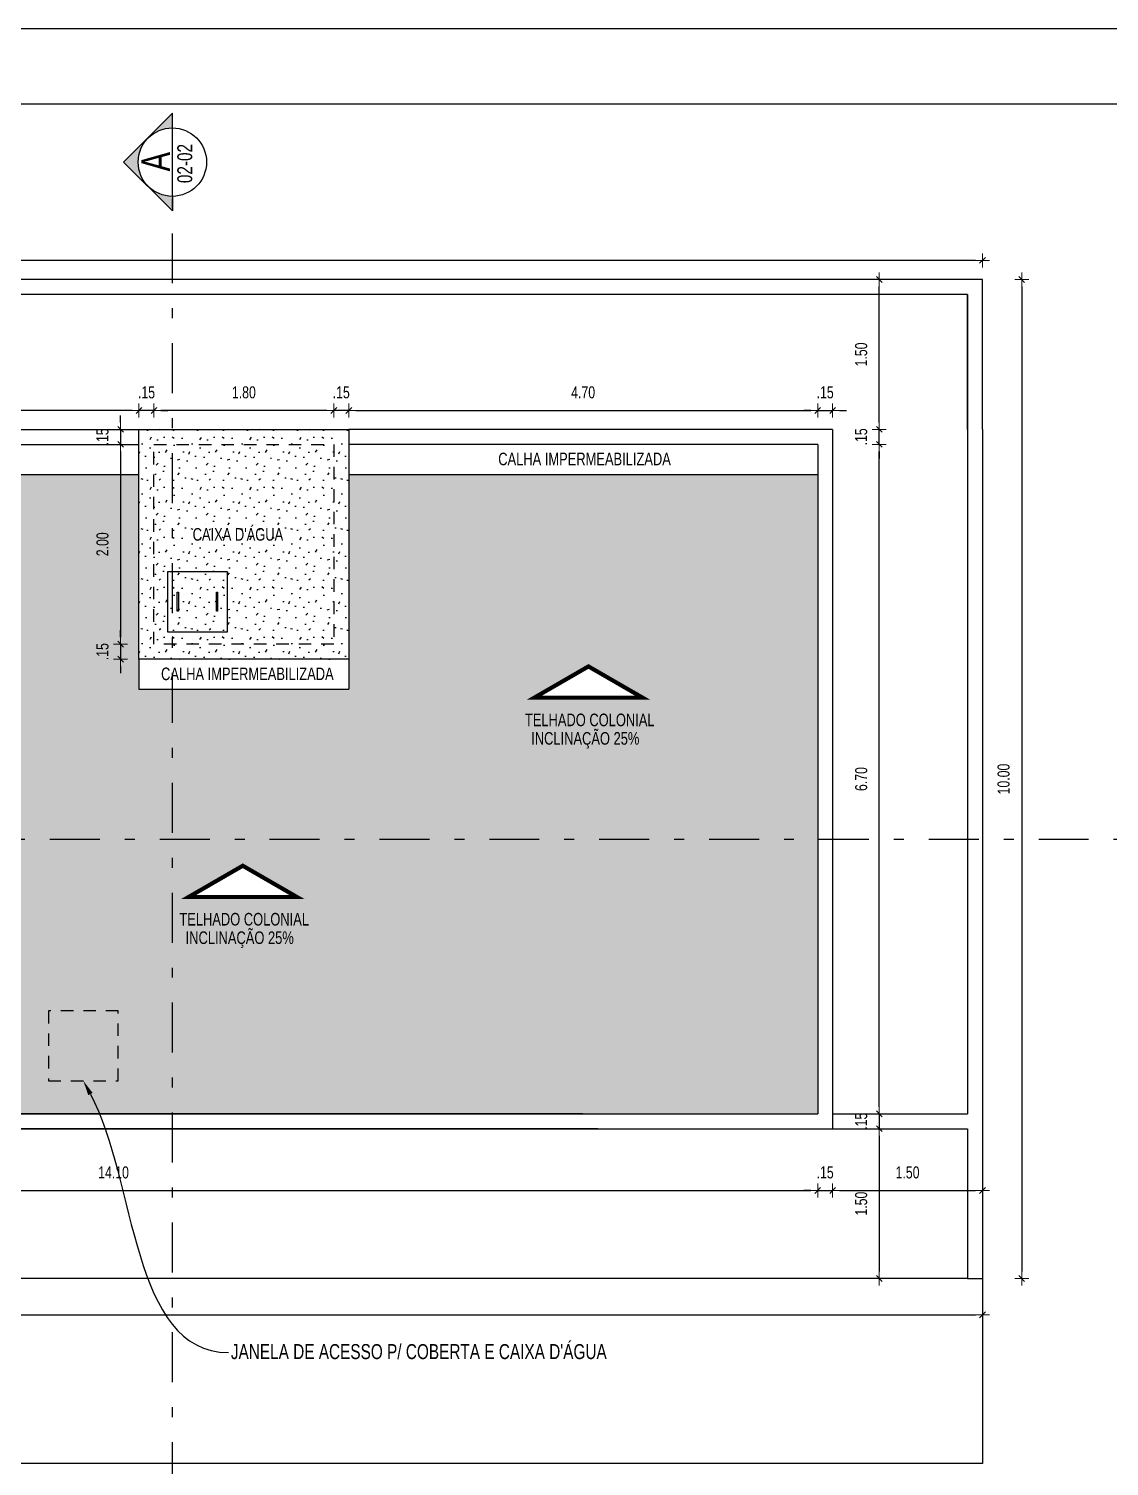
# Model space of a CAD drawing. Extents: x 425 to 531, y 796 to 840.
# Drawn here: x 444 to 454.81, y 825.9 to 840.29 of the extents above; entities that cross this region are included whole.
import ezdxf
from ezdxf import colors
from ezdxf.entities.mleader import LeaderData, LeaderLine
from ezdxf.enums import TextEntityAlignment as Align
from ezdxf.math import Vec2, Vec3

# ---------------------------------------------------------------- set-up
doc = ezdxf.new("R2010")
doc.units = 0
doc.header["$MEASUREMENT"] = 0
doc.header["$PDSIZE"] = -5
for name, pattern in [('CONTINU', [0]), ('DASHDOT', [1, 0.5, -0.25, 0, -0.25]), ('HIDDEN2', [0.1875, 0.125, -0.0625])]:
    doc.linetypes.add(name, pattern=pattern)
doc.layers.get('0').update_dxf_attribs({"linetype": 'CONTINUOUS'})
doc.layers.get('Defpoints').update_dxf_attribs({"linetype": 'CONTINUOUS'})
for name, color, linetype, lineweight in [('E-Lay-9', 9, 'CONTINUOUS', 9), ('E-Pen-C', 4, 'CONTINUOUS', 15), ('E-Pen-G', 3, 'CONTINUOUS', 30)]:
    doc.layers.add(name, color=color, linetype=linetype, lineweight=lineweight)
for name, color, linetype in [('LAYER4', 7, 'CONTINUOUS'), ('LAYER5', 8, 'CONTINUOUS'), ('LAYER7', 4, 'CONTINUOUS'), ('VIGA H20', 2, 'CONTINUOUS')]:
    doc.layers.add(name, color=color, linetype=linetype)
doc.styles.add('F2', font='swisscl.ttf')
doc.dimstyles.new('DIMENSION-1', dxfattribs={"dimtxt": 0.11, "dimasz": 0.07, "dimexe": 1, "dimexo": 0, "dimgap": 0.12, "dimtad": 1, "dimzin": 7, "dimdsep": 46, "dimtxsty": 'F2', "dimblk1": 'TRACO', "dimblk2": 'TRACO', "dimsah": 1, "dimcen": 1, "dimse1": 1, "dimse2": 1, "dimclrd": 256, "dimclre": 256, "dimclrt": 6, "dimadec": 0, "dimazin": 0, "dimtfac": 1, "dimtix": 1, "dimtmove": 2, "dimatfit": 3, "dimldrblk": 'TRACO', "dimfxl": 1, "dimtolj": 1, "dimtzin": 0, "dimarcsym": 0})

# ---------------------------------------------------------------- blocks, each defined once
blk = doc.blocks.new('Seta')
at = {"const_width": 2}
blk.add_lwpolyline([(10, 15), (10, 25.98), (25, 0), (10, -25.98), (10, -15), (10, -15), (10, 15)], close=True, dxfattribs=at)
blk = doc.blocks.new('TRACO')
at = {"layer": 'E-Pen-C'}
for p, q in [((-1, 0), (1, 0)), ((0, 1), (0, -1))]:
    blk.add_line(p, q, dxfattribs=at)
at = {"layer": 'E-Pen-G'}
blk.add_line((-0.42, -0.42), (0.42, 0.42), dxfattribs=at)
blk = doc.blocks.new('*D53')
at = {"color": 4, "linetype": 'Continuous', "lineweight": -2, "transparency": 16777216}
for p, q in [((446.98, 836.464), (446.91, 836.464)), ((447.2, 836.464), (447.05, 836.464)), ((447.27, 836.464), (447.34, 836.464))]:
    blk.add_line(p, q, dxfattribs=at)
at = {"layer": 'Defpoints', "color": 0, "linetype": 'CONTINU', "transparency": 16777216}
for p in [(447.05, 836.464), (447.2, 836.276), (447.05, 836.126)]:
    blk.add_point(p, dxfattribs=at)
at = {"color": 4, "linetype": 'CONTINU', "lineweight": -2, "transparency": 16777216, "xscale": 0.07, "yscale": 0.07, "zscale": 0.07}
blk.add_blockref('TRACO', (447.05, 836.464), dxfattribs=at)
at = {"color": 4, "linetype": 'CONTINU', "lineweight": -2, "transparency": 16777216, "xscale": 0.07, "yscale": 0.07, "zscale": 0.07, "rotation": 180}
blk.add_blockref('TRACO', (447.2, 836.464), dxfattribs=at)
at = {"color": 4, "linetype": 'CONTINU', "transparency": 16777216, "insert": (447.125, 836.646), "char_height": 0.12, "attachment_point": 5, "style": 'F2'}
blk.add_mtext('\\A1;.15', dxfattribs=at)
blk = doc.blocks.new('*D54')
at = {"color": 4, "linetype": 'Continuous', "lineweight": -2, "transparency": 16777216}
blk.add_line((446.98, 836.464), (445.32, 836.464), dxfattribs=at)
at = {"layer": 'Defpoints', "color": 0, "linetype": 'CONTINU', "transparency": 16777216}
for p in [(445.25, 836.464), (445.25, 836.126), (447.05, 836.126)]:
    blk.add_point(p, dxfattribs=at)
at = {"color": 4, "linetype": 'CONTINU', "lineweight": -2, "transparency": 16777216, "xscale": 0.07, "yscale": 0.07, "zscale": 0.07, "rotation": 180}
blk.add_blockref('TRACO', (445.25, 836.464), dxfattribs=at)
at = {"color": 4, "linetype": 'CONTINU', "lineweight": -2, "transparency": 16777216, "xscale": 0.07, "yscale": 0.07, "zscale": 0.07}
blk.add_blockref('TRACO', (447.05, 836.464), dxfattribs=at)
at = {"color": 4, "linetype": 'CONTINU', "transparency": 16777216, "insert": (446.15, 836.646), "char_height": 0.12, "attachment_point": 5, "style": 'F2'}
blk.add_mtext('\\A1;1.80', dxfattribs=at)
blk = doc.blocks.new('*D55')
at = {"color": 4, "linetype": 'Continuous', "lineweight": -2, "transparency": 16777216}
for p, q in [((445.03, 836.464), (444.96, 836.464)), ((445.25, 836.464), (445.1, 836.464)), ((445.32, 836.464), (445.39, 836.464))]:
    blk.add_line(p, q, dxfattribs=at)
at = {"layer": 'Defpoints', "color": 0, "linetype": 'CONTINU', "transparency": 16777216}
for p in [(445.1, 836.464), (445.1, 836.126), (445.25, 836.126)]:
    blk.add_point(p, dxfattribs=at)
at = {"color": 4, "linetype": 'CONTINU', "lineweight": -2, "transparency": 16777216, "xscale": 0.07, "yscale": 0.07, "zscale": 0.07}
blk.add_blockref('TRACO', (445.1, 836.464), dxfattribs=at)
at = {"color": 4, "linetype": 'CONTINU', "lineweight": -2, "transparency": 16777216, "xscale": 0.07, "yscale": 0.07, "zscale": 0.07, "rotation": 180}
blk.add_blockref('TRACO', (445.25, 836.464), dxfattribs=at)
at = {"color": 4, "linetype": 'CONTINU', "transparency": 16777216, "insert": (445.175, 836.646), "char_height": 0.12, "attachment_point": 5, "style": 'F2'}
blk.add_mtext('\\A1;.15', dxfattribs=at)
blk = doc.blocks.new('*D56')
at = {"color": 4, "linetype": 'Continuous', "lineweight": -2, "transparency": 16777216}
blk.add_line((445.03, 836.464), (436.765, 836.464), dxfattribs=at)
at = {"layer": 'Defpoints', "color": 0, "linetype": 'CONTINU', "transparency": 16777216}
for p in [(436.695, 836.464), (436.695, 836.126), (445.1, 836.126)]:
    blk.add_point(p, dxfattribs=at)
at = {"color": 4, "linetype": 'CONTINU', "lineweight": -2, "transparency": 16777216, "xscale": 0.07, "yscale": 0.07, "zscale": 0.07, "rotation": 180}
blk.add_blockref('TRACO', (436.695, 836.464), dxfattribs=at)
at = {"color": 4, "linetype": 'CONTINU', "lineweight": -2, "transparency": 16777216, "xscale": 0.07, "yscale": 0.07, "zscale": 0.07}
blk.add_blockref('TRACO', (445.1, 836.464), dxfattribs=at)
at = {"color": 4, "linetype": 'CONTINU', "transparency": 16777216, "insert": (440.897, 836.646), "char_height": 0.12, "attachment_point": 5, "style": 'F2'}
blk.add_mtext('\\A1;8.41', dxfattribs=at)
blk = doc.blocks.new('*D66')
at = {"color": 4, "linetype": 'Continuous', "lineweight": -2, "transparency": 16777216}
blk.add_line((452.512, 829.496), (452.512, 836.056), dxfattribs=at)
at = {"layer": 'Defpoints', "color": 0, "linetype": 'CONTINU', "transparency": 16777216}
for p in [(451.895, 836.126), (452.512, 836.126), (451.895, 829.426)]:
    blk.add_point(p, dxfattribs=at)
at = {"color": 4, "linetype": 'CONTINU', "lineweight": -2, "transparency": 16777216, "xscale": 0.07, "yscale": 0.07, "zscale": 0.07}
for p, rotation in [((452.512, 836.126), 90), ((452.512, 829.426), 270)]:
    blk.add_blockref('TRACO', p, dxfattribs=dict(at, rotation=rotation))
at = {"color": 4, "linetype": 'CONTINU', "transparency": 16777216, "insert": (452.331, 832.776), "char_height": 0.12, "attachment_point": 5, "rotation": 90, "style": 'F2'}
blk.add_mtext('\\A1;6.70', dxfattribs=at)
blk = doc.blocks.new('*D67')
at = {"color": 4, "linetype": 'Continuous', "lineweight": -2, "transparency": 16777216}
for p, q in [((444.916, 836.346), (444.916, 836.416)), ((444.916, 836.276), (444.916, 836.126)), ((444.916, 836.056), (444.916, 835.986))]:
    blk.add_line(p, q, dxfattribs=at)
at = {"layer": 'Defpoints', "color": 0, "linetype": 'CONTINU', "transparency": 16777216}
for p in [(445.1, 836.276), (444.916, 836.126), (445.1, 836.126)]:
    blk.add_point(p, dxfattribs=at)
at = {"color": 4, "linetype": 'CONTINU', "lineweight": -2, "transparency": 16777216, "xscale": 0.07, "yscale": 0.07, "zscale": 0.07}
for p, rotation in [((444.916, 836.276), 270), ((444.916, 836.126), 90)]:
    blk.add_blockref('TRACO', p, dxfattribs=dict(at, rotation=rotation))
at = {"color": 4, "linetype": 'CONTINU', "transparency": 16777216, "insert": (444.735, 836.201), "char_height": 0.12, "attachment_point": 5, "rotation": 90, "style": 'F2'}
blk.add_mtext('\\A1;.15', dxfattribs=at)
blk = doc.blocks.new('*D68')
at = {"color": 4, "linetype": 'Continuous', "lineweight": -2, "transparency": 16777216}
blk.add_line((444.916, 836.056), (444.916, 834.196), dxfattribs=at)
at = {"layer": 'Defpoints', "color": 0, "linetype": 'CONTINU', "transparency": 16777216}
for p in [(445.1, 836.126), (444.916, 834.126), (445.25, 834.126)]:
    blk.add_point(p, dxfattribs=at)
at = {"color": 4, "linetype": 'CONTINU', "lineweight": -2, "transparency": 16777216, "xscale": 0.07, "yscale": 0.07, "zscale": 0.07}
for p, rotation in [((444.916, 836.126), 90), ((444.916, 834.126), 270)]:
    blk.add_blockref('TRACO', p, dxfattribs=dict(at, rotation=rotation))
at = {"color": 4, "linetype": 'CONTINU', "transparency": 16777216, "insert": (444.735, 835.126), "char_height": 0.12, "attachment_point": 5, "rotation": 90, "style": 'F2'}
blk.add_mtext('\\A1;2.00', dxfattribs=at)
blk = doc.blocks.new('*D69')
at = {"color": 4, "linetype": 'Continuous', "lineweight": -2, "transparency": 16777216}
for p, q in [((444.916, 834.196), (444.916, 834.266)), ((444.916, 834.126), (444.916, 833.976)), ((444.916, 833.906), (444.916, 833.836))]:
    blk.add_line(p, q, dxfattribs=at)
at = {"layer": 'Defpoints', "color": 0, "linetype": 'CONTINU', "transparency": 16777216}
for p in [(445.25, 834.126), (444.916, 833.976), (445.158, 833.976)]:
    blk.add_point(p, dxfattribs=at)
at = {"color": 4, "linetype": 'CONTINU', "lineweight": -2, "transparency": 16777216, "xscale": 0.07, "yscale": 0.07, "zscale": 0.07}
for p, rotation in [((444.916, 834.126), 270), ((444.916, 833.976), 90)]:
    blk.add_blockref('TRACO', p, dxfattribs=dict(at, rotation=rotation))
at = {"color": 4, "linetype": 'CONTINU', "transparency": 16777216, "insert": (444.735, 834.051), "char_height": 0.12, "attachment_point": 5, "rotation": 90, "style": 'F2'}
blk.add_mtext('\\A1;.15', dxfattribs=at)
blk = doc.blocks.new('A$C52F82244')
at = {"layer": 'LAYER5'}
blk.add_hatch(color=2, dxfattribs=at).paths.add_polyline_path([(0.5, 0.85), (0, 0.35), (0.15, 0.35, -1), (0.85, 0.35), (1, 0.35)])
at = {"layer": 'LAYER4', "color": 2}
blk.add_line((0.15, 0.35), (0.85, 0.35), dxfattribs=at)
at = {"layer": 'LAYER7', "color": 2}
for p, q in [((0.5, 0.85), (0, 0.35)), ((0.5, 0.85), (1, 0.35)), ((0.15, 0.35), (0, 0.35)), ((0.85, 0.35), (1, 0.35))]:
    blk.add_line(p, q, dxfattribs=at)
blk.add_circle((0.5, 0.35), 0.35, dxfattribs=at)
blk = doc.blocks.new('*D105')
at = {"color": 4, "linetype": 'Continuous', "lineweight": -2, "transparency": 16777216}
for p, q in [((452.512, 836.346), (452.512, 836.416)), ((452.512, 836.126), (452.512, 836.276)), ((452.512, 836.056), (452.512, 835.986))]:
    blk.add_line(p, q, dxfattribs=at)
at = {"layer": 'Defpoints', "color": 0, "linetype": 'CONTINU', "transparency": 16777216}
for p in [(452.045, 836.276), (452.512, 836.276), (451.895, 836.126)]:
    blk.add_point(p, dxfattribs=at)
at = {"color": 4, "linetype": 'CONTINU', "lineweight": -2, "transparency": 16777216, "xscale": 0.07, "yscale": 0.07, "zscale": 0.07}
for p, rotation in [((452.512, 836.276), 270), ((452.512, 836.126), 90)]:
    blk.add_blockref('TRACO', p, dxfattribs=dict(at, rotation=rotation))
at = {"color": 4, "linetype": 'CONTINU', "transparency": 16777216, "insert": (452.331, 836.201), "char_height": 0.12, "attachment_point": 5, "rotation": 90, "style": 'F2'}
blk.add_mtext('\\A1;.15', dxfattribs=at)
blk = doc.blocks.new('*D106')
at = {"color": 4, "linetype": 'Continuous', "lineweight": -2, "transparency": 16777216}
blk.add_line((453.938, 837.706), (453.938, 827.846), dxfattribs=at)
at = {"layer": 'Defpoints', "color": 0, "linetype": 'CONTINU', "transparency": 16777216}
for p in [(453.545, 837.776), (453.545, 827.776), (453.938, 827.776)]:
    blk.add_point(p, dxfattribs=at)
at = {"color": 4, "linetype": 'CONTINU', "lineweight": -2, "transparency": 16777216, "xscale": 0.07, "yscale": 0.07, "zscale": 0.07}
for p, rotation in [((453.938, 837.776), 90), ((453.938, 827.776), 270)]:
    blk.add_blockref('TRACO', p, dxfattribs=dict(at, rotation=rotation))
at = {"color": 4, "linetype": 'CONTINU', "transparency": 16777216, "insert": (453.757, 832.776), "char_height": 0.12, "attachment_point": 5, "rotation": 90, "style": 'F2'}
blk.add_mtext('\\A1;10.00', dxfattribs=at)
blk = doc.blocks.new('*D107')
at = {"color": 4, "linetype": 'Continuous', "lineweight": -2, "transparency": 16777216}
blk.add_line((453.475, 837.968), (433.615, 837.968), dxfattribs=at)
at = {"layer": 'Defpoints', "color": 0, "linetype": 'CONTINU', "transparency": 16777216}
for p in [(433.545, 837.968), (433.545, 837.776), (453.545, 837.776)]:
    blk.add_point(p, dxfattribs=at)
at = {"color": 4, "linetype": 'CONTINU', "lineweight": -2, "transparency": 16777216, "xscale": 0.07, "yscale": 0.07, "zscale": 0.07, "rotation": 180}
blk.add_blockref('TRACO', (433.545, 837.968), dxfattribs=at)
at = {"color": 4, "linetype": 'CONTINU', "lineweight": -2, "transparency": 16777216, "xscale": 0.07, "yscale": 0.07, "zscale": 0.07}
blk.add_blockref('TRACO', (453.545, 837.968), dxfattribs=at)
at = {"color": 4, "linetype": 'CONTINU', "transparency": 16777216, "insert": (443.545, 838.149), "char_height": 0.12, "attachment_point": 5, "style": 'F2'}
blk.add_mtext('\\A1;20.00', dxfattribs=at)
blk = doc.blocks.new('*D109')
at = {"color": 4, "linetype": 'Continuous', "lineweight": -2, "transparency": 16777216}
blk.add_line((433.615, 827.413), (453.475, 827.413), dxfattribs=at)
at = {"layer": 'Defpoints', "color": 0, "linetype": 'CONTINU', "transparency": 16777216}
for p in [(433.545, 827.776), (453.545, 827.776), (453.545, 827.413)]:
    blk.add_point(p, dxfattribs=at)
at = {"color": 4, "linetype": 'CONTINU', "lineweight": -2, "transparency": 16777216, "xscale": 0.07, "yscale": 0.07, "zscale": 0.07, "rotation": 180}
blk.add_blockref('TRACO', (433.545, 827.413), dxfattribs=at)
at = {"color": 4, "linetype": 'CONTINU', "lineweight": -2, "transparency": 16777216, "xscale": 0.07, "yscale": 0.07, "zscale": 0.07}
blk.add_blockref('TRACO', (453.545, 827.413), dxfattribs=at)
at = {"color": 4, "linetype": 'CONTINU', "transparency": 16777216, "insert": (443.545, 827.594), "char_height": 0.12, "attachment_point": 5, "style": 'F2'}
blk.add_mtext('\\A1;20.00', dxfattribs=at)
blk = doc.blocks.new('*D198')
at = {"color": 4, "linetype": 'Continuous', "lineweight": -2, "transparency": 16777216}
blk.add_line((452.512, 836.346), (452.512, 837.706), dxfattribs=at)
at = {"layer": 'Defpoints', "color": 0, "linetype": 'CONTINU', "transparency": 16777216}
for p in [(452.045, 837.776), (452.512, 837.776), (452.045, 836.276)]:
    blk.add_point(p, dxfattribs=at)
at = {"color": 4, "linetype": 'CONTINU', "lineweight": -2, "transparency": 16777216, "xscale": 0.07, "yscale": 0.07, "zscale": 0.07}
for p, rotation in [((452.512, 837.776), 90), ((452.512, 836.276), 270)]:
    blk.add_blockref('TRACO', p, dxfattribs=dict(at, rotation=rotation))
at = {"color": 4, "linetype": 'CONTINU', "transparency": 16777216, "insert": (452.331, 837.026), "char_height": 0.12, "attachment_point": 5, "rotation": 90, "style": 'F2'}
blk.add_mtext('\\A1;1.50', dxfattribs=at)
blk = doc.blocks.new('*D199')
at = {"color": 4, "linetype": 'Continuous', "lineweight": -2, "transparency": 16777216}
for p, q in [((452.512, 829.496), (452.512, 829.566)), ((452.512, 829.426), (452.512, 829.276)), ((452.512, 829.206), (452.512, 829.136))]:
    blk.add_line(p, q, dxfattribs=at)
at = {"layer": 'Defpoints', "color": 0, "linetype": 'CONTINU', "transparency": 16777216}
for p in [(452.045, 829.426), (452.045, 829.276), (452.512, 829.276)]:
    blk.add_point(p, dxfattribs=at)
at = {"color": 4, "linetype": 'CONTINU', "lineweight": -2, "transparency": 16777216, "xscale": 0.07, "yscale": 0.07, "zscale": 0.07}
for p, rotation in [((452.512, 829.426), 270), ((452.512, 829.276), 90)]:
    blk.add_blockref('TRACO', p, dxfattribs=dict(at, rotation=rotation))
at = {"color": 4, "linetype": 'CONTINU', "transparency": 16777216, "insert": (452.331, 829.351), "char_height": 0.12, "attachment_point": 5, "rotation": 90, "style": 'F2'}
blk.add_mtext('\\A1;.15', dxfattribs=at)
blk = doc.blocks.new('*D200')
at = {"color": 4, "linetype": 'Continuous', "lineweight": -2, "transparency": 16777216}
blk.add_line((452.512, 829.206), (452.512, 827.846), dxfattribs=at)
at = {"layer": 'Defpoints', "color": 0, "linetype": 'CONTINU', "transparency": 16777216}
for p in [(452.045, 829.276), (452.512, 827.776), (453.395, 827.776)]:
    blk.add_point(p, dxfattribs=at)
at = {"color": 4, "linetype": 'CONTINU', "lineweight": -2, "transparency": 16777216, "xscale": 0.07, "yscale": 0.07, "zscale": 0.07}
for p, rotation in [((452.512, 829.276), 90), ((452.512, 827.776), 270)]:
    blk.add_blockref('TRACO', p, dxfattribs=dict(at, rotation=rotation))
at = {"color": 4, "linetype": 'CONTINU', "transparency": 16777216, "insert": (452.331, 828.526), "char_height": 0.12, "attachment_point": 5, "rotation": 90, "style": 'F2'}
blk.add_mtext('\\A1;1.50', dxfattribs=at)
blk = doc.blocks.new('*D201')
at = {"color": 4, "linetype": 'Continuous', "lineweight": -2, "transparency": 16777216}
blk.add_line((437.865, 828.657), (451.825, 828.657), dxfattribs=at)
at = {"layer": 'Defpoints', "color": 0, "linetype": 'CONTINU', "transparency": 16777216}
for p in [(451.895, 829.426), (437.795, 829.076), (451.895, 828.657)]:
    blk.add_point(p, dxfattribs=at)
at = {"color": 4, "linetype": 'CONTINU', "lineweight": -2, "transparency": 16777216, "xscale": 0.07, "yscale": 0.07, "zscale": 0.07, "rotation": 180}
blk.add_blockref('TRACO', (437.795, 828.657), dxfattribs=at)
at = {"color": 4, "linetype": 'CONTINU', "lineweight": -2, "transparency": 16777216, "xscale": 0.07, "yscale": 0.07, "zscale": 0.07}
blk.add_blockref('TRACO', (451.895, 828.657), dxfattribs=at)
at = {"color": 4, "linetype": 'CONTINU', "transparency": 16777216, "insert": (444.845, 828.838), "char_height": 0.12, "attachment_point": 5, "style": 'F2'}
blk.add_mtext('\\A1;14.10', dxfattribs=at)
blk = doc.blocks.new('*D202')
at = {"color": 4, "linetype": 'Continuous', "lineweight": -2, "transparency": 16777216}
for p, q in [((451.825, 828.657), (451.755, 828.657)), ((451.895, 828.657), (452.045, 828.657)), ((452.115, 828.657), (452.185, 828.657))]:
    blk.add_line(p, q, dxfattribs=at)
at = {"layer": 'Defpoints', "color": 0, "linetype": 'CONTINU', "transparency": 16777216}
for p in [(451.895, 829.426), (452.045, 829.276), (452.045, 828.657)]:
    blk.add_point(p, dxfattribs=at)
at = {"color": 4, "linetype": 'CONTINU', "lineweight": -2, "transparency": 16777216, "xscale": 0.07, "yscale": 0.07, "zscale": 0.07}
blk.add_blockref('TRACO', (451.895, 828.657), dxfattribs=at)
at = {"color": 4, "linetype": 'CONTINU', "lineweight": -2, "transparency": 16777216, "xscale": 0.07, "yscale": 0.07, "zscale": 0.07, "rotation": 180}
blk.add_blockref('TRACO', (452.045, 828.657), dxfattribs=at)
at = {"color": 4, "linetype": 'CONTINU', "transparency": 16777216, "insert": (451.97, 828.838), "char_height": 0.12, "attachment_point": 5, "style": 'F2'}
blk.add_mtext('\\A1;.15', dxfattribs=at)
blk = doc.blocks.new('*D210')
at = {"color": 4, "linetype": 'Continuous', "lineweight": -2, "transparency": 16777216}
blk.add_line((447.27, 836.464), (451.825, 836.464), dxfattribs=at)
at = {"layer": 'Defpoints', "color": 0, "linetype": 'CONTINU', "transparency": 16777216}
for p in [(451.895, 836.464), (447.2, 836.276), (451.895, 836.126)]:
    blk.add_point(p, dxfattribs=at)
at = {"color": 4, "linetype": 'CONTINU', "lineweight": -2, "transparency": 16777216, "xscale": 0.07, "yscale": 0.07, "zscale": 0.07, "rotation": 180}
blk.add_blockref('TRACO', (447.2, 836.464), dxfattribs=at)
at = {"color": 4, "linetype": 'CONTINU', "lineweight": -2, "transparency": 16777216, "xscale": 0.07, "yscale": 0.07, "zscale": 0.07}
blk.add_blockref('TRACO', (451.895, 836.464), dxfattribs=at)
at = {"color": 4, "linetype": 'CONTINU', "transparency": 16777216, "insert": (449.547, 836.646), "char_height": 0.12, "attachment_point": 5, "style": 'F2'}
blk.add_mtext('\\A1;4.70', dxfattribs=at)
blk = doc.blocks.new('*D211')
at = {"color": 4, "linetype": 'Continuous', "lineweight": -2, "transparency": 16777216}
for p, q in [((451.825, 836.464), (451.755, 836.464)), ((451.895, 836.464), (452.045, 836.464)), ((452.115, 836.464), (452.185, 836.464))]:
    blk.add_line(p, q, dxfattribs=at)
at = {"layer": 'Defpoints', "color": 0, "linetype": 'CONTINU', "transparency": 16777216}
for p in [(452.045, 836.464), (452.045, 836.201), (451.895, 836.126)]:
    blk.add_point(p, dxfattribs=at)
at = {"color": 4, "linetype": 'CONTINU', "lineweight": -2, "transparency": 16777216, "xscale": 0.07, "yscale": 0.07, "zscale": 0.07}
blk.add_blockref('TRACO', (451.895, 836.464), dxfattribs=at)
at = {"color": 4, "linetype": 'CONTINU', "lineweight": -2, "transparency": 16777216, "xscale": 0.07, "yscale": 0.07, "zscale": 0.07, "rotation": 180}
blk.add_blockref('TRACO', (452.045, 836.464), dxfattribs=at)
at = {"color": 4, "linetype": 'CONTINU', "transparency": 16777216, "insert": (451.97, 836.646), "char_height": 0.12, "attachment_point": 5, "style": 'F2'}
blk.add_mtext('\\A1;.15', dxfattribs=at)
blk = doc.blocks.new('*D456')
at = {"color": 4, "linetype": 'Continuous', "lineweight": -2, "transparency": 16777216}
blk.add_line((452.115, 828.657), (453.475, 828.657), dxfattribs=at)
at = {"layer": 'Defpoints', "color": 0, "linetype": 'CONTINU', "transparency": 16777216}
for p in [(452.045, 829.276), (453.545, 829.276), (453.545, 828.657)]:
    blk.add_point(p, dxfattribs=at)
at = {"color": 4, "linetype": 'CONTINU', "lineweight": -2, "transparency": 16777216, "xscale": 0.07, "yscale": 0.07, "zscale": 0.07, "rotation": 180}
blk.add_blockref('TRACO', (452.045, 828.657), dxfattribs=at)
at = {"color": 4, "linetype": 'CONTINU', "lineweight": -2, "transparency": 16777216, "xscale": 0.07, "yscale": 0.07, "zscale": 0.07}
blk.add_blockref('TRACO', (453.545, 828.657), dxfattribs=at)
at = {"color": 4, "linetype": 'CONTINU', "transparency": 16777216, "insert": (452.795, 828.838), "char_height": 0.12, "attachment_point": 5, "style": 'F2'}
blk.add_mtext('\\A1;1.50', dxfattribs=at)

msp = doc.modelspace()

# ---------------------------------------------------------------- hatches: boundary and pattern name
at = {"linetype": 'Continuous'}
h = msp.add_hatch(dxfattribs=at)
h.set_pattern_fill('STIP2', color=8, scale=0.5, angle=-90, style=0, pattern_type=2)
h.set_pattern_definition([(270, (-0.7339, -0.67375), (0.5, -8e-17), [0, -0.5]), (270, (-0.8139, -0.73375), (0.5, -8e-17), [0, -0.5]), (270, (-0.9339, -0.70875), (0.5, -8e-17), [0, -0.5]), (270, (-1.0489, -0.88375), (0.5, -8e-17), [0, -0.5]), (270, (-0.8689, -0.86875), (0.5, -8e-17), [0, -0.5]), (270, (-0.7489, -1.00375), (0.5, -8e-17), [0, -0.5]), (270, (-0.7139, -0.82875), (0.5, -8e-17), [0, -0.5]), (270, (-0.9189, -1.03875), (0.5, -8e-17), [0, -0.5]), (270, (-1.0789, -1.01375), (0.5, -8e-17), [0, -0.5]), (270, (-1.1539, -0.64375), (0.5, -8e-17), [0, -0.5]), (270, (-1.0539, -0.73375), (0.5, -8e-17), [0, -0.5]), (270, (-1.1489, -0.80375), (0.5, -8e-17), [0, -0.5]), (270, (-0.8289, -1.10875), (0.5, -8e-17), [0, -0.5]), (270, (-0.9539, -0.94875), (0.5, -8e-17), [0, -0.5]), (270, (-0.7889, -0.90875), (0.5, -8e-17), [0, -0.5]), (270, (-0.8339, -0.99375), (0.5, -8e-17), [0, -0.5]), (270, (-0.9689, -0.81375), (0.5, -8e-17), [0, -0.5]), (270, (-0.6989, -0.95375), (0.5, -8e-17), [0, -0.5]), (270, (-0.9939, -1.10875), (0.5, -8e-17), [0, -0.5]), (270, (-1.1439, -1.09375), (0.5, -8e-17), [0, -0.5]), (345.9638, (-0.88388, -0.71875), (-1.500000273, 0.499999029), [0.0206155, -2.0409375]), (239.0362, (-0.77888, -0.80375), (1.000001242, 1.499999011), [0.029155, -2.886321]), (248.1986, (-0.89388, -0.94875), (-0.499999955, -1.5000001365), [0.026926, -2.6656565]), (59.0362, (-1.13388, -0.95375), (-1.000001242, -1.499999011), [0.029155, -2.886321]), (323.1301, (-1.06888, -0.79875), (1.499999959, -1.000000062), [0.025, -2.475]), (225, (-0.70888, -1.06375), (-2e-16, -0.50000015), [0.0282845, -0.6788225]), (11.3099, (-1.01888, -1.02875), (2.000000376, 0.499998816), [0.025495, -2.5240145]), (233.1301, (-0.99888, -0.65875), (-1.000000062, -1.499999959), [0.025, -2.475]), (225, (-0.68388, -0.71875), (-2e-16, -0.50000015), [0.021213, -0.6858935])])
h.paths.add_polyline_path([(445.1, 836.276), (447.2, 836.276), (447.2, 833.976), (445.1, 833.976)])
h.paths.add_polyline_path([(445.597, 835.119), (446.565, 835.119), (446.565, 835.361), (445.597, 835.361)], flags=24)
h = msp.add_hatch(dxfattribs=at)
h.set_pattern_fill('TROOF1', color=8, scale=0.15, angle=180, style=0, pattern_type=2)
h.set_pattern_definition([(180, (0, 0), (-0.15, -0.15), [0.048, -0.102]), (305.2176, (-0.144, -0.015), (-1.05000017453, 1.49999987498), [0.03121305, -3.0900849]), (340.71, (-0.126, -0.0405), (-2.550000777635, 0.899997974103), [0.0317844, -3.1466586]), (19.29, (-0.096, -0.051), (2.550000777635, 0.899997974103), [0.0317844, -3.1466586]), (54.7824, (-0.066, -0.0405), (1.05000017453, 1.49999987498), [0.03121305, -3.0900849]), (90, (-0.048, -0.015), (-0.15, 0.15), [0.015, -0.135]), (270, (-0.144, 2e-17), (0.15, -0.15), [0.015, -0.135]), (180, (-7e-19, -0.006), (-0.15, -0.15), [0.042, -0.108]), (306.3844, (-0.15, -0.018), (-1.650001937525, 2.24999858293), [0.0354012, -3.50472585]), (342.3499, (-0.129, -0.0465), (2.850000422915, -0.899998778574), [0.0346302, -3.42838875]), (17.6501, (-0.096, -0.057), (-2.850000422915, -0.899998778574), [0.0346302, -3.42838875]), (53.6156, (-0.063, -0.0465), (1.650001937525, 2.24999858293), [0.0354012, -3.50472585]), (90, (-0.042, -0.018), (-0.15, 0.15), [0.012, -0.138]), (270, (-0.15, -0.006), (0.15, -0.15), [0.012, -0.138]), (180, (-0.144, -0.006), (-0.15, -0.15), [0.006, -0.144]), (267.3974, (-0.042, -0.018), (0.1500021288, 3.149999897937), [0.13213635, -3.17127105]), (272.6026, (-0.15, -0.018), (0.1500021288, -3.149999897937), [0.13213635, -3.17127105]), (180, (-0.144, 2e-17), (-0.15, -0.15), [0.006, -0.144])])
h.paths.add_polyline_path([(445.1, 833.976), (445.1, 835.826), (436.695, 835.826), (436.695, 832.173), (445.434, 832.173), (445.434, 833.676), (445.1, 833.676)])
h.paths.add_polyline_path([(440.352, 832.905), (440.894, 833.218), (441.436, 832.905), (441.207, 832.905), (440.581, 832.905)], flags=16)
h.paths.add_polyline_path([(445.434, 832.173), (436.695, 832.173), (436.695, 832.126), (437.795, 832.126), (437.795, 829.426), (445.434, 829.426)])
h.paths.add_polyline_path([(444.193, 830.455), (444.893, 830.455), (444.893, 829.755), (444.193, 829.755)], flags=0)
h.paths.add_polyline_path([(451.895, 835.826), (447.2, 835.826), (447.2, 833.976), (447.2, 833.676), (445.434, 833.676), (445.434, 832.173), (451.895, 832.173)])
h.paths.add_polyline_path([(449.058, 833.591), (449.6, 833.903), (450.141, 833.591), (449.912, 833.591), (449.287, 833.591)], flags=16)
h.paths.add_polyline_path([(451.895, 832.173), (445.434, 832.173), (445.434, 829.426), (451.895, 829.426)])
h.paths.add_polyline_path([(446.681, 831.596), (446.452, 831.596), (445.827, 831.596), (445.598, 831.596), (446.139, 831.908)], flags=16)
h.paths.add_polyline_path([(444.893, 830.455), (444.193, 830.455), (444.193, 829.755), (444.893, 829.755)], flags=16)
h.paths.add_polyline_path([(444.861, 834.965), (444.861, 835.288), (444.608, 835.288), (444.608, 834.965)], flags=24)
h.paths.add_polyline_path([(444.862, 833.925), (444.862, 834.173), (444.609, 834.173), (444.609, 833.925)], flags=24)
h.paths.add_polyline_path([(437.081, 832.419), (437.405, 832.419), (437.405, 832.672), (437.081, 832.672)], flags=24)
h.paths.add_polyline_path([(436.493, 832.419), (436.741, 832.419), (436.741, 832.672), (436.493, 832.672)], flags=9)
h.paths.add_polyline_path([(439.427, 832.615), (439.427, 832.938), (439.174, 832.938), (439.174, 832.615)], flags=24)
h.paths.add_polyline_path([(440.274, 832.348), (441.456, 832.348), (441.456, 832.637), (440.274, 832.637)], flags=24)
h.paths.add_polyline_path([(440.226, 832.584), (441.554, 832.584), (441.554, 832.781), (440.226, 832.781)], flags=24)
h.paths.add_polyline_path([(438.131, 830.615), (438.131, 830.938), (437.878, 830.938), (437.878, 830.615)], flags=24)
h.paths.add_polyline_path([(438.132, 829.225), (438.132, 829.473), (437.879, 829.473), (437.879, 829.225)], flags=9)
h.paths.add_polyline_path([(439.428, 829.225), (439.428, 829.473), (439.174, 829.473), (439.174, 829.225)], flags=9)
h.paths.add_polyline_path([(448.979, 833.033), (450.162, 833.033), (450.162, 833.323), (448.979, 833.323)], flags=24)
h.paths.add_polyline_path([(448.931, 833.27), (450.26, 833.27), (450.26, 833.466), (448.931, 833.466)], flags=24)
h.paths.add_polyline_path([(445.519, 831.038), (446.702, 831.038), (446.702, 831.328), (445.519, 831.328)], flags=24)
h.paths.add_polyline_path([(445.471, 831.275), (446.799, 831.275), (446.799, 831.471), (445.471, 831.471)], flags=24)

# ---------------------------------------------------------------- linework, layer by layer
at = {"color": 2, "linetype": 'DASHDOT'}
for p, q in [((445.434, 797.038), (445.434, 839.366)), ((429.908, 832.173), (456.17, 832.173))]:
    msp.add_line(p, q, dxfattribs=at)
at = {"color": 7, "linetype": 'Continuous', "ltscale": 0.35}
for p, q in [((453.545, 837.776), (433.545, 837.776)), ((453.545, 836.276), (453.545, 837.776)), ((453.395, 837.626), (433.695, 837.626)), ((453.395, 837.626), (453.395, 831.126)), ((453.395, 836.276), (453.395, 837.626)), ((453.545, 836.276), (453.545, 830.976)), ((436.695, 835.826), (445.1, 835.826)), ((447.2, 835.826), (451.895, 835.826)), ((445.1, 833.676), (447.2, 833.676)), ((453.395, 832.173), (453.395, 829.426)), ((453.545, 832.173), (453.545, 827.776)), ((452.045, 829.426), (453.395, 829.426)), ((452.045, 829.276), (453.395, 829.276)), ((453.395, 829.276), (453.395, 827.776)), ((453.395, 827.776), (453.545, 827.776))]:
    msp.add_line(p, q, dxfattribs=at)
at = {"color": 2, "linetype": 'Continuous'}
for p, q in [((436.545, 836.276), (445.1, 836.276)), ((452.045, 836.276), (447.2, 836.276)), ((452.045, 836.276), (452.045, 829.276)), ((436.695, 836.126), (445.1, 836.126)), ((451.895, 836.126), (447.2, 836.126)), ((451.895, 836.126), (451.895, 829.426)), ((449.545, 829.426), (437.795, 829.426)), ((438.045, 829.426), (451.895, 829.426)), ((449.695, 829.276), (437.645, 829.276)), ((438.295, 829.276), (452.045, 829.276))]:
    msp.add_line(p, q, dxfattribs=at)
at = {"color": 7, "linetype": 'CONTINU'}
for p, q in [((445.1, 833.976), (445.1, 833.676)), ((447.2, 833.976), (447.2, 833.676))]:
    msp.add_line(p, q, dxfattribs=at)
at = {"color": 8, "linetype": 'Continuous', "ltscale": 0.35}
for p, q in [((453.395, 827.776), (433.545, 827.776)), ((453.545, 827.776), (453.545, 825.926)), ((453.545, 825.926), (433.756, 825.926))]:
    msp.add_line(p, q, dxfattribs=at)
at = {"color": 2, "linetype": 'Continuous'}
msp.add_lwpolyline([(424.538, 795.736), (472.097, 795.736), (472.097, 840.286), (424.538, 840.286)], close=True, dxfattribs=at)
at = {"color": 1, "linetype": 'Continuous'}
msp.add_lwpolyline([(426.413, 839.536), (471.347, 839.536), (471.347, 796.486), (426.413, 796.486)], close=True, dxfattribs=at)
at = {"color": 1, "linetype": 'Continuous', "ltscale": 0.35}
msp.add_lwpolyline([(445.1, 836.276), (447.2, 836.276), (447.2, 833.976), (445.1, 833.976)], close=True, dxfattribs=at)
at = {"color": 8, "linetype": 'HIDDEN2'}
for points in [[(445.25, 836.126), (447.05, 836.126), (447.05, 834.126), (445.25, 834.126)], [(444.893, 830.455), (444.193, 830.455), (444.193, 829.755), (444.893, 829.755)]]:
    msp.add_lwpolyline(points, close=True, dxfattribs=at)
at = {"color": 8, "linetype": 'CONTINU'}
for points in [[(445.387, 834.25), (445.987, 834.25), (445.987, 834.85), (445.387, 834.85)], [(445.483, 834.645), (445.494, 834.645), (445.494, 834.457), (445.483, 834.457)], [(445.876, 834.645), (445.887, 834.645), (445.887, 834.457), (445.876, 834.457)]]:
    msp.add_lwpolyline(points, close=True, dxfattribs=at)
at = {"color": 2, "linetype": 'Continuous'}
msp.add_lwpolyline([(438.295, 829.276), (449.695, 829.276)], dxfattribs=at)

# ---------------------------------------------------------------- block references
at = {"layer": 'E-Lay-9', "color": 6, "xscale": -0.0208523244711964, "yscale": 0.0208523244711964, "zscale": 0.0208523244711964, "rotation": 270}
for p in [(449.6, 833.382), (446.139, 831.387)]:
    msp.add_blockref('Seta', p, dxfattribs=at)
at = {"layer": 'LAYER4', "color": 2, "xscale": 0.9777354252492295, "yscale": 0.9777354252492295, "zscale": 0.9777354252492295, "rotation": 90}
msp.add_blockref('A$C52F82244', (445.776, 838.462), dxfattribs=at)

# ---------------------------------------------------------------- texts
at = {"color": 7, "style": 'F2'}
for s, height, p in [('A', 0.285, (445.41, 838.858)), ('02-02', 0.1494, (445.633, 838.741))]:
    msp.add_text(s, height=height, rotation=90, dxfattribs=at).set_placement(p)
at = {"color": 2, "linetype": 'Continuous', "style": 'F2'}
for s, p in [('CALHA IMPERMEABILIZADA', (448.697, 836.043)), ("CAIXA D'ÁGUA", (445.637, 835.288)), ('CALHA IMPERMEABILIZADA', (445.321, 833.892)), ('TELHADO COLONIAL', (448.964, 833.431, -2.009)), ('INCLINAÇÃO 25%%%', (449.027, 833.246, -2.009)), ('TELHADO COLONIAL', (445.504, 831.436, -2.009)), ('INCLINAÇÃO 25%%%', (445.567, 831.251, -2.009))]:
    msp.add_text(s, height=0.12589, dxfattribs=at).set_placement(p, align=Align.TOP_LEFT)

# ---------------------------------------------------------------- dimensions: what is measured, and where the dimension line sits
at = {"color": 8, "linetype": 'CONTINU'}
for base, p1, p2, picture, middle in [((433.545, 837.968), (453.545, 837.776), (433.545, 837.776), '*D107', (443.545, 838.149)), ((436.694673046, 836.46447315), (445.099673046, 836.126480003), (436.694673046, 836.126480003), '*D56', (440.897173046, 836.645927933)), ((445.1, 836.464), (445.25, 836.126), (445.1, 836.126), '*D55', (445.175, 836.646)), ((445.25, 836.464), (447.05, 836.126), (445.25, 836.126), '*D54', (446.15, 836.646)), ((447.05, 836.464), (447.2, 836.276), (447.05, 836.126), '*D53', (447.125, 836.646)), ((451.894673046, 836.46447315), (447.199673046, 836.276480003), (451.894673046, 836.126480003), '*D210', (449.547173046, 836.645927933)), ((452.045, 836.464), (451.895, 836.126), (452.045, 836.201), '*D211', (451.97, 836.646)), ((451.895, 828.657), (437.795, 829.076), (451.895, 829.426), '*D201', (444.845, 828.838)), ((452.045, 828.657), (451.895, 829.426), (452.045, 829.276), '*D202', (451.97, 828.838)), ((453.545, 827.413), (433.545, 827.776), (453.545, 827.776), '*D109', (443.545, 827.594))]:
    dim = msp.add_linear_dim(base=base, p1=p1, p2=p2, dimstyle='DIMENSION-1', override={"dimtxt": 0.12, "dimclrd": 4, "dimclrt": 4, "dimfxl": 0.1, "dimfxlon": 1}, dxfattribs=at)
    dim.commit()
    dim.dimension.update_dxf_attribs({"geometry": picture, "text_midpoint": middle})
for base, p1, p2, picture, middle in [((452.512, 837.776), (452.045, 836.276), (452.045, 837.776), '*D198', (452.331, 837.026)), ((453.938, 827.776), (453.545, 837.776), (453.545, 827.776), '*D106', (453.757, 832.776)), ((444.916, 836.126), (445.1, 836.276), (445.1, 836.126), '*D67', (444.735, 836.201)), ((452.512, 836.276), (451.895, 836.126), (452.045, 836.276), '*D105', (452.331, 836.201)), ((444.916, 834.126), (445.1, 836.126), (445.25, 834.126), '*D68', (444.735, 835.126)), ((452.512, 836.126), (451.895, 829.426), (451.895, 836.126), '*D66', (452.331, 832.776)), ((444.916, 833.976), (445.25, 834.126), (445.158, 833.976), '*D69', (444.735, 834.051)), ((452.512, 829.276), (452.045, 829.426), (452.045, 829.276), '*D199', (452.331, 829.351)), ((452.512, 827.776), (452.045, 829.276), (453.395, 827.776), '*D200', (452.331, 828.526))]:
    dim = msp.add_linear_dim(base=base, p1=p1, p2=p2, angle=90, dimstyle='DIMENSION-1', override={"dimtxt": 0.12, "dimclrd": 4, "dimclrt": 4, "dimfxl": 0.1, "dimfxlon": 1}, dxfattribs=at)
    dim.commit()
    dim.dimension.update_dxf_attribs({"geometry": picture, "text_midpoint": middle})
at = {"color": 2, "linetype": 'CONTINU'}
dim = msp.add_linear_dim(base=(453.545, 828.657), p1=(452.045, 829.276), p2=(453.545, 829.276), dimstyle='DIMENSION-1', override={"dimtxt": 0.12, "dimclrd": 4, "dimclrt": 4, "dimadec": 8, "dimfxl": 0.1, "dimfxlon": 1}, dxfattribs=at)
dim.commit()
dim.dimension.update_dxf_attribs({"geometry": '*D456', "text_midpoint": (452.795, 828.838)})

# ---------------------------------------------------------------- leaders
at = {"layer": 'VIGA H20'}
ml = msp.add_multileader_mtext('Standard', dxfattribs=at)
ml.set_content("{\\fSwis721 LtCn BT|b0|i0|c0|p34;\\C4;JANELA DE ACESSO P/ COBERTA E CAIXA D'ÁGUA}", color=7)
ml.set_leader_properties(color=4)
ml.build(insert=Vec2(0, 0))
ml.multileader.update_dxf_attribs({"leader_type": 2, "text_right_attachment_type": 7, "dogleg_length": 0.36, "arrow_head_size": 0.15, "scale": 2})
ctx = ml.context
ctx.base_point, ctx.scale, ctx.char_height, ctx.arrow_head_size, ctx.landing_gap_size, ctx.plane_origin = Vec3(445.995, 827.036), 2, 0.15, 0.15, 0.025, Vec3(442.148, 825.318)
ctx.right_attachment = 7
notes = []
notes.append((ctx, [(0, (1, 1, 0), (445.991, 827.036), (1, 0), 0.0045, [(0, [(444.543, 829.755)], 0, [])])]))
ctx.mtext.insert, ctx.mtext.flow_direction = Vec3(446.02, 827.12), 5
for ctx, leaders in notes:
    for number, flags, end, landing, length, lines in leaders:
        leader = LeaderData()
        leader.index, (leader.has_last_leader_line, leader.has_dogleg_vector, leader.attachment_direction) = number, flags
        leader.last_leader_point, leader.dogleg_vector, leader.dogleg_length = Vec3(end), Vec3(landing), length
        for number, points, colour, breaks in lines:
            line = LeaderLine()
            line.index, line.vertices, line.color, line.breaks = number, Vec3.list(points), colors.encode_raw_color(colour), breaks
            leader.lines.append(line)
        ctx.leaders.append(leader)

doc.saveas('drawing.dxf')
